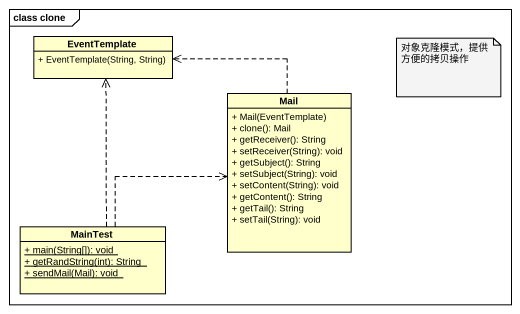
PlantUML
@startuml
mainframe class clone
hide circle
hide empty members
skinparam classAttributeIconSize 0
class EventTemplate {
  + EventTemplate(String, String)
}
class Mail {
  + Mail(EventTemplate)
  + clone(): Mail
  + getReceiver(): String
  + setReceiver(String): void
  + getSubject(): String
  + setSubject(String): void
  + setContent(String): void
  + getContent(): String
  + getTail(): String
  + setTail(String): void
}
class MainTest {
  {static} + main(String[]): void
  {static} + getRandString(int): String
  {static} + sendMail(Mail): void
}
Mail .up.> EventTemplate
MainTest .up.> EventTemplate
MainTest .right.> Mail
note as N1
  对象克隆模式，提供方便的拷贝操作
end note
@enduml
